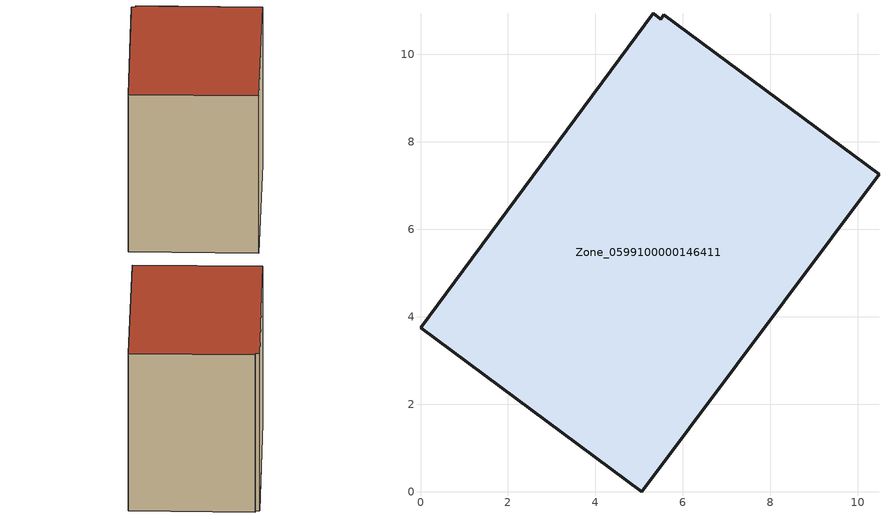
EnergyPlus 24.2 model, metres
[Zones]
Zone_0599100000146411
 floor ground (C_G): 5.32,10.94 5.49,10.8 5.57,10.9 10.48,7.25 5.06,0 0,3.75 z1.44
 wall outside (C_F): 5.32,10.94 0,3.75 5.06,0 10.48,7.25 5.57,10.9 5.49,10.8 5.32,10.94 z1.44:10.05
 roof outside (C_R): 5.49,10.8 5.32,10.94 0,3.75 5.06,0 10.48,7.25 5.57,10.9 z10.05
[BUILDING]
Pand.0599100000146411: North Axis=0; Terrain=City; Loads Convergence Tolerance Value=0.04; Temperature Convergence Tolerance Value=0.4; Solar Distribution=FullExterior; Maximum Number of Warmup Days=25; Minimum Number of Warmup Days=1
[Site:Location]
Rotterdam.The.Hague.AP_ZH_NLD Design_Conditions: Latitude=51.96; Longitude=4.45; Time Zone=1; Elevation=-4.5
[SITE:GROUNDTEMPERATURE:BUILDINGSURFACE]
18, 18, 18, 18, 18, 18, 18, 18, 18, 18, 18, 18
[MATERIAL] Thermal Absorptance=0.9; Solar Absorptance=0.7; Visible Absorptance=0.7
Name | Roughness | Thickness | Conductivity | Density | Specific Heat
G.TC.1965-1974 | MediumSmooth | 0.15 | 0.882353 | 540 | 1210
F.TC.1965-1974 | Rough | 0.3 | 0.697674 | 1920 | 840
R.TC.1965-1974 | MediumRough | 0.2 | 0.232558 | 1500 | 1000
[CONSTRUCTION]
C_G: G.TC.1965-1974
C_F: F.TC.1965-1974
C_R: R.TC.1965-1974
[ZONE]
Zone_0599100000146411: Type=1; Multiplier=1; Ceiling Height=Autocalculate; Volume=Autocalculate; Floor Area=autocalculate; Part of Total Floor Area=Yes
[ZONEINFILTRATION:DESIGNFLOWRATE]
Infil_Zone_0599100000146411: Zone or ZoneList or Space or SpaceList=Zone_0599100000146411; Schedule=AlwaysOn; Design Flow Rate Calculation Method=Flow/Area; Flow Rate per Floor Area=0.003; Constant Term Coefficient=1; Temperature Term Coefficient=0; Velocity Term Coefficient=0; Velocity Squared Term Coefficient=0
[HVACTEMPLATE:ZONE:IDEALLOADSAIRSYSTEM]
Zone_0599100000146411: Maximum Heating Supply Air Temperature=50; Minimum Cooling Supply Air Temperature=13; Maximum Heating Supply Air Humidity Ratio=0.0156; Minimum Cooling Supply Air Humidity Ratio=0.0077; Heating Limit=NoLimit; Cooling Limit=NoLimit; Dehumidification Control Type=ConstantSensibleHeatRatio; Cooling Sensible Heat Ratio=0.7; Dehumidification Setpoint=60; Humidification Control Type=None; Humidification Setpoint=30; Outdoor Air Method=None; Outdoor Air Flow Rate per Person=0.00944; Outdoor Air Flow Rate per Zone Floor Area=0; Outdoor Air Flow Rate per Zone=0; Demand Controlled Ventilation Type=None; Outdoor Air Economizer Type=NoEconomizer; Heat Recovery Type=None; Sensible Heat Recovery Effectiveness=0.7; Latent Heat Recovery Effectiveness=0.65
[ZONECONTROL:THERMOSTAT]
ThermostatControl_Zone_0599100000146411: Zone or ZoneList=Zone_0599100000146411; Control Type Schedule=DualSetpointControlType; Control 1=Thermostat_Zone_0599100000146411; Temperature Difference Between Cutout And Setpoint=0
[THERMOSTATSETPOINT:DUALSETPOINT]
Thermostat_Zone_0599100000146411: Heating Setpoint Temperature Schedule=HeatingSetpoint_Zone_0599100000146411; Cooling Setpoint Temperature Schedule=CoolingSetpoint_Zone_0599100000146411
[SCHEDULE:COMPACT]
HeatingSetpoint_Zone_0599100000146411: Through: 12/31, For: AllDays, Until: 24:00, 21
CoolingSetpoint_Zone_0599100000146411: Through: 12/31, For: AllDays, Until: 24:00, 24
DualSetpointControlType: Through: 12/31, For: AllDays, Until: 24:00, 4
AlwaysOn: Through: 12/31, For: AllDays, Until: 24:00, 1
